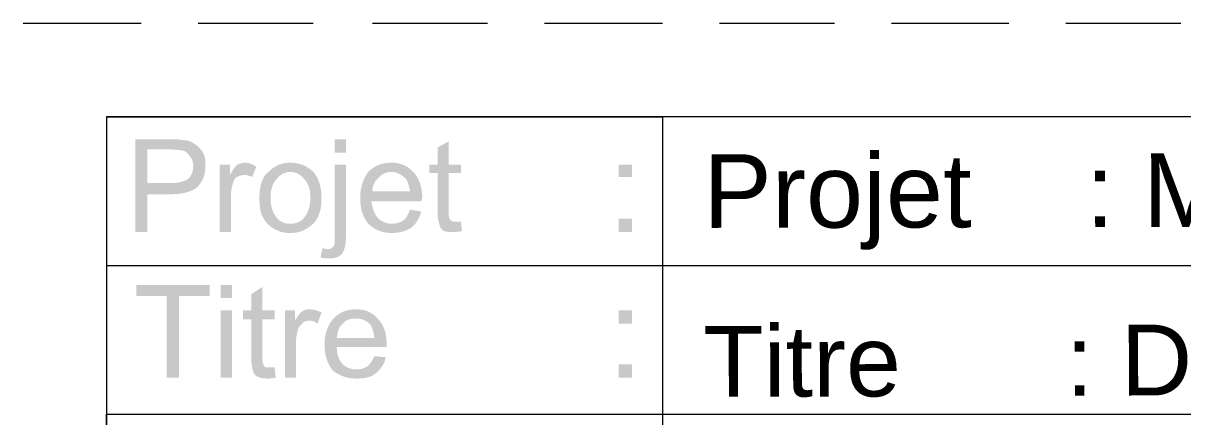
# Model space of a CAD drawing. Header units: millimetres. Extents: x 7 to 416, y 7 to 290.
# Drawn here: x 330.46 to 349.31, y 22.76 to 29.15 of the extents above; entities that cross this region are included whole.
import ezdxf

# ---------------------------------------------------------------- set-up
doc = ezdxf.new("R2010")
doc.units = ezdxf.units.MM
doc.header["$MEASUREMENT"] = 0
doc.layers.get('0').update_dxf_attribs({"linetype": 'CONTINUOUS'})
doc.styles.add('Arial$001', font='arial.ttf', dxfattribs={"height": 1.786464})

msp = doc.modelspace()

# ---------------------------------------------------------------- hatches: boundary and pattern name
at = {"true_color": 0x000007}
h = msp.add_hatch(color=0, dxfattribs=at)
edge = h.paths.add_edge_path()
edge.add_line((332.284, 25.763), (332.284, 27.268))
edge.add_line((332.284, 27.268), (332.846, 27.268))
edge.add_spline(control_points=[(332.846, 27.268), (332.946, 27.268), (333.028, 27.268), (333.078, 27.252), (333.078, 27.252), (333.161, 27.252), (333.21, 27.219), (333.26, 27.186), (333.26, 27.186), (333.31, 27.153), (333.359, 27.103), (333.392, 27.037), (333.392, 27.037), (333.425, 26.987), (333.425, 26.921), (333.425, 26.838), (333.425, 26.838), (333.425, 26.706), (333.392, 26.607), (333.31, 26.507), (333.31, 26.507), (333.227, 26.425), (333.078, 26.375), (332.863, 26.375)], knot_values=[0, 0, 0, 0, 0.041667, 0.041667, 0.041667, 0.041667, 0.083333, 0.083333, 0.083333, 0.083333, 0.125, 0.125, 0.125, 0.125, 0.166667, 0.166667, 0.166667, 0.166667, 0.208333, 0.208333, 0.208333, 0.208333, 1, 1, 1, 1], degree=3, periodic=0)
edge.add_line((332.863, 26.375), (332.482, 26.375))
edge.add_line((332.482, 26.375), (332.482, 25.763))
edge.add_line((332.482, 25.763), (332.284, 25.763))
edge = h.paths.add_edge_path()
edge.add_line((332.482, 26.557), (332.879, 26.557))
edge.add_spline(control_points=[(332.879, 26.557), (332.995, 26.557), (333.094, 26.59), (333.144, 26.623), (333.144, 26.623), (333.194, 26.673), (333.227, 26.739), (333.227, 26.838), (333.227, 26.838), (333.227, 26.888), (333.21, 26.954), (333.177, 26.987), (333.177, 26.987), (333.144, 27.037), (333.111, 27.07), (333.061, 27.086), (333.061, 27.086), (333.028, 27.086), (332.962, 27.103), (332.863, 27.103)], knot_values=[0, 0, 0, 0, 0.05, 0.05, 0.05, 0.05, 0.1, 0.1, 0.1, 0.1, 0.15, 0.15, 0.15, 0.15, 0.2, 0.2, 0.2, 0.2, 1, 1, 1, 1], degree=3, periodic=0)
edge.add_line((332.863, 27.103), (332.482, 27.103))
edge.add_line((332.482, 27.103), (332.482, 26.557))
edge = h.paths.add_edge_path()
edge.add_line((333.657, 25.763), (333.657, 26.855))
edge.add_line((333.657, 26.855), (333.823, 26.855))
edge.add_line((333.823, 26.855), (333.823, 26.689))
edge.add_spline(control_points=[(333.823, 26.689), (333.872, 26.772), (333.905, 26.822), (333.938, 26.855), (333.938, 26.855), (333.988, 26.871), (334.021, 26.888), (334.071, 26.888), (334.071, 26.888), (334.12, 26.888), (334.187, 26.871), (334.253, 26.822)], knot_values=[0, 0, 0, 0, 0.083333, 0.083333, 0.083333, 0.083333, 0.166667, 0.166667, 0.166667, 0.166667, 1, 1, 1, 1], degree=3, periodic=0)
edge.add_line((334.253, 26.822), (334.187, 26.656))
edge.add_spline(control_points=[(334.187, 26.656), (334.137, 26.673), (334.104, 26.689), (334.054, 26.689), (334.054, 26.689), (334.021, 26.689), (333.971, 26.673), (333.938, 26.656), (333.938, 26.656), (333.905, 26.64), (333.889, 26.607), (333.872, 26.557), (333.872, 26.557), (333.856, 26.491), (333.839, 26.425), (333.839, 26.342)], knot_values=[0, 0, 0, 0, 0.0625, 0.0625, 0.0625, 0.0625, 0.125, 0.125, 0.125, 0.125, 0.1875, 0.1875, 0.1875, 0.1875, 1, 1, 1, 1], degree=3, periodic=0)
edge.add_line((333.839, 26.342), (333.839, 25.763))
edge.add_line((333.839, 25.763), (333.657, 25.763))
edge = h.paths.add_edge_path()
edge.add_spline(control_points=[(334.302, 26.309), (334.302, 26.524), (334.352, 26.673), (334.468, 26.755), (334.468, 26.755), (334.551, 26.838), (334.666, 26.888), (334.799, 26.888), (334.799, 26.888), (334.948, 26.888), (335.08, 26.838), (335.179, 26.739), (335.179, 26.739), (335.262, 26.64), (335.312, 26.507), (335.312, 26.325), (335.312, 26.325), (335.312, 26.193), (335.295, 26.077), (335.246, 25.994), (335.246, 25.994), (335.212, 25.912), (335.146, 25.862), (335.064, 25.812), (335.064, 25.812), (334.981, 25.763), (334.898, 25.746), (334.799, 25.746), (334.799, 25.746), (334.65, 25.746), (334.534, 25.796), (334.435, 25.895), (334.435, 25.895), (334.335, 25.994), (334.302, 26.127), (334.302, 26.309)], knot_values=[0, 0, 0, 0, 0.027778, 0.027778, 0.027778, 0.027778, 0.055556, 0.055556, 0.055556, 0.055556, 0.083333, 0.083333, 0.083333, 0.083333, 0.111111, 0.111111, 0.111111, 0.111111, 0.138889, 0.138889, 0.138889, 0.138889, 0.166667, 0.166667, 0.166667, 0.166667, 0.194444, 0.194444, 0.194444, 0.194444, 0.222222, 0.222222, 0.222222, 0.222222, 1, 1, 1, 1], degree=3, periodic=0)
edge = h.paths.add_edge_path()
edge.add_spline(control_points=[(334.484, 26.309), (334.484, 26.176), (334.517, 26.077), (334.584, 25.994), (334.584, 25.994), (334.633, 25.928), (334.716, 25.895), (334.799, 25.895), (334.799, 25.895), (334.898, 25.895), (334.981, 25.928), (335.03, 25.994), (335.03, 25.994), (335.097, 26.077), (335.13, 26.176), (335.13, 26.325), (335.13, 26.325), (335.13, 26.458), (335.097, 26.557), (335.03, 26.623), (335.03, 26.623), (334.981, 26.689), (334.898, 26.739), (334.799, 26.739), (334.799, 26.739), (334.716, 26.739), (334.633, 26.689), (334.584, 26.623), (334.584, 26.623), (334.517, 26.557), (334.484, 26.458), (334.484, 26.309)], knot_values=[0, 0, 0, 0, 0.03125, 0.03125, 0.03125, 0.03125, 0.0625, 0.0625, 0.0625, 0.0625, 0.09375, 0.09375, 0.09375, 0.09375, 0.125, 0.125, 0.125, 0.125, 0.15625, 0.15625, 0.15625, 0.15625, 0.1875, 0.1875, 0.1875, 0.1875, 0.21875, 0.21875, 0.21875, 0.21875, 1, 1, 1, 1], degree=3, periodic=0)
h.paths.add_polyline_path([(335.527, 27.053), (335.527, 27.268), (335.709, 27.268), (335.709, 27.053)])
edge = h.paths.add_edge_path()
edge.add_line((335.295, 25.349), (335.328, 25.498))
edge.add_spline(control_points=[(335.328, 25.498), (335.361, 25.498), (335.394, 25.481), (335.411, 25.481), (335.411, 25.481), (335.461, 25.481), (335.477, 25.498), (335.51, 25.531), (335.51, 25.531), (335.527, 25.548), (335.527, 25.614), (335.527, 25.713)], knot_values=[0, 0, 0, 0, 0.083333, 0.083333, 0.083333, 0.083333, 0.166667, 0.166667, 0.166667, 0.166667, 1, 1, 1, 1], degree=3, periodic=0)
edge.add_line((335.527, 25.713), (335.527, 26.855))
edge.add_line((335.527, 26.855), (335.709, 26.855))
edge.add_line((335.709, 26.855), (335.709, 25.713))
edge.add_spline(control_points=[(335.709, 25.713), (335.709, 25.581), (335.692, 25.481), (335.659, 25.432), (335.659, 25.432), (335.626, 25.366), (335.543, 25.332), (335.444, 25.332), (335.444, 25.332), (335.394, 25.332), (335.345, 25.332), (335.295, 25.349)], knot_values=[0, 0, 0, 0, 0.083333, 0.083333, 0.083333, 0.083333, 0.166667, 0.166667, 0.166667, 0.166667, 1, 1, 1, 1], degree=3, periodic=0)
edge = h.paths.add_edge_path()
edge.add_line((336.751, 26.127), (336.933, 26.094))
edge.add_spline(control_points=[(336.933, 26.094), (336.9, 25.978), (336.851, 25.895), (336.768, 25.829), (336.768, 25.829), (336.685, 25.779), (336.586, 25.746), (336.453, 25.746), (336.453, 25.746), (336.304, 25.746), (336.172, 25.796), (336.073, 25.895), (336.073, 25.895), (335.99, 25.994), (335.94, 26.127), (335.94, 26.309), (335.94, 26.309), (335.94, 26.491), (335.99, 26.623), (336.073, 26.739), (336.073, 26.739), (336.172, 26.838), (336.288, 26.888), (336.453, 26.888), (336.453, 26.888), (336.586, 26.888), (336.718, 26.838), (336.801, 26.739), (336.801, 26.739), (336.9, 26.64), (336.95, 26.491), (336.95, 26.309), (336.95, 26.309), (336.95, 26.309), (336.933, 26.292), (336.933, 26.259)], knot_values=[0, 0, 0, 0, 0.027778, 0.027778, 0.027778, 0.027778, 0.055556, 0.055556, 0.055556, 0.055556, 0.083333, 0.083333, 0.083333, 0.083333, 0.111111, 0.111111, 0.111111, 0.111111, 0.138889, 0.138889, 0.138889, 0.138889, 0.166667, 0.166667, 0.166667, 0.166667, 0.194444, 0.194444, 0.194444, 0.194444, 0.222222, 0.222222, 0.222222, 0.222222, 1, 1, 1, 1], degree=3, periodic=0)
edge.add_line((336.933, 26.259), (336.122, 26.259))
edge.add_spline(control_points=[(336.122, 26.259), (336.139, 26.143), (336.172, 26.06), (336.222, 25.994), (336.222, 25.994), (336.288, 25.928), (336.371, 25.895), (336.453, 25.895), (336.453, 25.895), (336.52, 25.895), (336.586, 25.912), (336.635, 25.945), (336.635, 25.945), (336.685, 25.978), (336.718, 26.044), (336.751, 26.127)], knot_values=[0, 0, 0, 0, 0.0625, 0.0625, 0.0625, 0.0625, 0.125, 0.125, 0.125, 0.125, 0.1875, 0.1875, 0.1875, 0.1875, 1, 1, 1, 1], degree=3, periodic=0)
edge = h.paths.add_edge_path()
edge.add_line((336.139, 26.425), (336.751, 26.425))
edge.add_spline(control_points=[(336.751, 26.425), (336.735, 26.507), (336.718, 26.573), (336.685, 26.623), (336.685, 26.623), (336.619, 26.689), (336.536, 26.739), (336.453, 26.739), (336.453, 26.739), (336.371, 26.739), (336.288, 26.706), (336.238, 26.64), (336.238, 26.64), (336.172, 26.59), (336.139, 26.507), (336.139, 26.425)], knot_values=[0, 0, 0, 0, 0.0625, 0.0625, 0.0625, 0.0625, 0.125, 0.125, 0.125, 0.125, 0.1875, 0.1875, 0.1875, 0.1875, 1, 1, 1, 1], degree=3, periodic=0)
edge = h.paths.add_edge_path()
edge.add_line((337.579, 25.928), (337.595, 25.779))
edge.add_spline(control_points=[(337.595, 25.779), (337.545, 25.763), (337.496, 25.763), (337.463, 25.763), (337.463, 25.763), (337.397, 25.763), (337.33, 25.763), (337.297, 25.779), (337.297, 25.779), (337.264, 25.812), (337.231, 25.829), (337.231, 25.878), (337.231, 25.878), (337.215, 25.912), (337.198, 25.978), (337.198, 26.094)], knot_values=[0, 0, 0, 0, 0.0625, 0.0625, 0.0625, 0.0625, 0.125, 0.125, 0.125, 0.125, 0.1875, 0.1875, 0.1875, 0.1875, 1, 1, 1, 1], degree=3, periodic=0)
edge.add_line((337.198, 26.094), (337.198, 26.722))
edge.add_line((337.198, 26.722), (337.066, 26.722))
edge.add_line((337.066, 26.722), (337.066, 26.855))
edge.add_line((337.066, 26.855), (337.198, 26.855))
edge.add_line((337.198, 26.855), (337.198, 27.136))
edge.add_line((337.198, 27.136), (337.38, 27.235))
edge.add_line((337.38, 27.235), (337.38, 26.855))
edge.add_line((337.38, 26.855), (337.579, 26.855))
edge.add_line((337.579, 26.855), (337.579, 26.722))
edge.add_line((337.579, 26.722), (337.38, 26.722))
edge.add_line((337.38, 26.722), (337.38, 26.077))
edge.add_spline(control_points=[(337.38, 26.077), (337.38, 26.027), (337.38, 25.994), (337.397, 25.978), (337.397, 25.978), (337.397, 25.961), (337.413, 25.945), (337.43, 25.945), (337.43, 25.945), (337.446, 25.928), (337.463, 25.928), (337.496, 25.928), (337.496, 25.928), (337.512, 25.928), (337.529, 25.928), (337.579, 25.928)], knot_values=[0, 0, 0, 0, 0.0625, 0.0625, 0.0625, 0.0625, 0.125, 0.125, 0.125, 0.125, 0.1875, 0.1875, 0.1875, 0.1875, 1, 1, 1, 1], degree=3, periodic=0)
h.paths.add_polyline_path([(340.143, 26.656), (340.143, 26.855), (340.358, 26.855), (340.358, 26.656)])
h.paths.add_polyline_path([(340.143, 25.763), (340.143, 25.978), (340.358, 25.978), (340.358, 25.763)])
h = msp.add_hatch(color=0, dxfattribs=at)
h.paths.add_polyline_path([(332.797, 23.397), (332.797, 24.72), (332.3, 24.72), (332.3, 24.902), (333.492, 24.902), (333.492, 24.72), (332.995, 24.72), (332.995, 23.397)])
h.paths.add_polyline_path([(333.674, 24.687), (333.674, 24.902), (333.856, 24.902), (333.856, 24.687)])
h.paths.add_polyline_path([(333.674, 23.397), (333.674, 24.489), (333.856, 24.489), (333.856, 23.397)])
edge = h.paths.add_edge_path()
edge.add_line((334.551, 23.562), (334.567, 23.397))
edge.add_spline(control_points=[(334.567, 23.397), (334.517, 23.38), (334.468, 23.38), (334.435, 23.38), (334.435, 23.38), (334.369, 23.38), (334.302, 23.397), (334.269, 23.413), (334.269, 23.413), (334.236, 23.43), (334.203, 23.463), (334.203, 23.496), (334.203, 23.496), (334.187, 23.529), (334.17, 23.612), (334.17, 23.711)], knot_values=[0, 0, 0, 0, 0.0625, 0.0625, 0.0625, 0.0625, 0.125, 0.125, 0.125, 0.125, 0.1875, 0.1875, 0.1875, 0.1875, 1, 1, 1, 1], degree=3, periodic=0)
edge.add_line((334.17, 23.711), (334.17, 24.34))
edge.add_line((334.17, 24.34), (334.038, 24.34))
edge.add_line((334.038, 24.34), (334.038, 24.489))
edge.add_line((334.038, 24.489), (334.17, 24.489))
edge.add_line((334.17, 24.489), (334.17, 24.753))
edge.add_line((334.17, 24.753), (334.352, 24.869))
edge.add_line((334.352, 24.869), (334.352, 24.489))
edge.add_line((334.352, 24.489), (334.551, 24.489))
edge.add_line((334.551, 24.489), (334.551, 24.34))
edge.add_line((334.551, 24.34), (334.352, 24.34))
edge.add_line((334.352, 24.34), (334.352, 23.711))
edge.add_spline(control_points=[(334.352, 23.711), (334.352, 23.661), (334.352, 23.612), (334.369, 23.612), (334.369, 23.612), (334.369, 23.595), (334.385, 23.579), (334.402, 23.562), (334.402, 23.562), (334.418, 23.562), (334.435, 23.562), (334.468, 23.562), (334.468, 23.562), (334.484, 23.562), (334.501, 23.562), (334.551, 23.562)], knot_values=[0, 0, 0, 0, 0.0625, 0.0625, 0.0625, 0.0625, 0.125, 0.125, 0.125, 0.125, 0.1875, 0.1875, 0.1875, 0.1875, 1, 1, 1, 1], degree=3, periodic=0)
edge = h.paths.add_edge_path()
edge.add_line((334.716, 23.397), (334.716, 24.489))
edge.add_line((334.716, 24.489), (334.881, 24.489))
edge.add_line((334.881, 24.489), (334.881, 24.323))
edge.add_spline(control_points=[(334.881, 24.323), (334.931, 24.406), (334.964, 24.455), (334.997, 24.472), (334.997, 24.472), (335.047, 24.505), (335.08, 24.505), (335.13, 24.505), (335.13, 24.505), (335.179, 24.505), (335.246, 24.489), (335.312, 24.455)], knot_values=[0, 0, 0, 0, 0.083333, 0.083333, 0.083333, 0.083333, 0.166667, 0.166667, 0.166667, 0.166667, 1, 1, 1, 1], degree=3, periodic=0)
edge.add_line((335.312, 24.455), (335.246, 24.273))
edge.add_spline(control_points=[(335.246, 24.273), (335.212, 24.307), (335.163, 24.323), (335.113, 24.323), (335.113, 24.323), (335.08, 24.323), (335.03, 24.307), (335.014, 24.29), (335.014, 24.29), (334.981, 24.257), (334.948, 24.224), (334.931, 24.191), (334.931, 24.191), (334.915, 24.125), (334.898, 24.042), (334.898, 23.976)], knot_values=[0, 0, 0, 0, 0.0625, 0.0625, 0.0625, 0.0625, 0.125, 0.125, 0.125, 0.125, 0.1875, 0.1875, 0.1875, 0.1875, 1, 1, 1, 1], degree=3, periodic=0)
edge.add_line((334.898, 23.976), (334.898, 23.397))
edge.add_line((334.898, 23.397), (334.716, 23.397))
edge = h.paths.add_edge_path()
edge.add_line((336.172, 23.744), (336.354, 23.727))
edge.add_spline(control_points=[(336.354, 23.727), (336.338, 23.612), (336.271, 23.529), (336.189, 23.463), (336.189, 23.463), (336.106, 23.397), (336.007, 23.38), (335.874, 23.38), (335.874, 23.38), (335.725, 23.38), (335.593, 23.43), (335.494, 23.512), (335.494, 23.512), (335.411, 23.612), (335.361, 23.761), (335.361, 23.926), (335.361, 23.926), (335.361, 24.108), (335.411, 24.257), (335.51, 24.356), (335.51, 24.356), (335.593, 24.455), (335.725, 24.505), (335.874, 24.505), (335.874, 24.505), (336.023, 24.505), (336.139, 24.455), (336.222, 24.356), (336.222, 24.356), (336.321, 24.257), (336.371, 24.125), (336.371, 23.943), (336.371, 23.943), (336.371, 23.926), (336.371, 23.909), (336.371, 23.893)], knot_values=[0, 0, 0, 0, 0.027778, 0.027778, 0.027778, 0.027778, 0.055556, 0.055556, 0.055556, 0.055556, 0.083333, 0.083333, 0.083333, 0.083333, 0.111111, 0.111111, 0.111111, 0.111111, 0.138889, 0.138889, 0.138889, 0.138889, 0.166667, 0.166667, 0.166667, 0.166667, 0.194444, 0.194444, 0.194444, 0.194444, 0.222222, 0.222222, 0.222222, 0.222222, 1, 1, 1, 1], degree=3, periodic=0)
edge.add_line((336.371, 23.893), (335.56, 23.893))
edge.add_spline(control_points=[(335.56, 23.893), (335.56, 23.777), (335.593, 23.678), (335.659, 23.612), (335.659, 23.612), (335.709, 23.562), (335.792, 23.529), (335.874, 23.529), (335.874, 23.529), (335.957, 23.529), (336.007, 23.545), (336.056, 23.579), (336.056, 23.579), (336.106, 23.612), (336.139, 23.678), (336.172, 23.744)], knot_values=[0, 0, 0, 0, 0.0625, 0.0625, 0.0625, 0.0625, 0.125, 0.125, 0.125, 0.125, 0.1875, 0.1875, 0.1875, 0.1875, 1, 1, 1, 1], degree=3, periodic=0)
edge = h.paths.add_edge_path()
edge.add_line((335.56, 24.042), (336.172, 24.042))
edge.add_spline(control_points=[(336.172, 24.042), (336.156, 24.141), (336.139, 24.207), (336.106, 24.257), (336.106, 24.257), (336.04, 24.323), (335.974, 24.356), (335.874, 24.356), (335.874, 24.356), (335.792, 24.356), (335.709, 24.34), (335.659, 24.273), (335.659, 24.273), (335.593, 24.224), (335.576, 24.141), (335.56, 24.042)], knot_values=[0, 0, 0, 0, 0.0625, 0.0625, 0.0625, 0.0625, 0.125, 0.125, 0.125, 0.125, 0.1875, 0.1875, 0.1875, 0.1875, 1, 1, 1, 1], degree=3, periodic=0)
h.paths.add_polyline_path([(340.143, 24.273), (340.143, 24.489), (340.358, 24.489), (340.358, 24.273)])
h.paths.add_polyline_path([(340.143, 23.397), (340.143, 23.612), (340.358, 23.612), (340.358, 23.397)])

# ---------------------------------------------------------------- linework, layer by layer
at = {"color": 0, "linetype": 'Continuous', "lineweight": 20, "true_color": 0xbababa}
for points in [[(330.464, 29.155), (332.383, 29.155), (332.383, 29.155)], [(333.31, 29.155), (335.179, 29.155), (335.179, 29.155)], [(336.139, 29.155), (338.009, 29.155), (338.009, 29.155)], [(338.935, 29.155), (340.855, 29.155), (340.855, 29.155)], [(341.781, 29.155), (343.651, 29.155), (343.651, 29.155)], [(344.578, 29.155), (346.48, 29.155), (346.48, 29.155)], [(347.407, 29.155), (349.277, 29.155), (349.277, 29.155)]]:
    msp.add_lwpolyline(points, dxfattribs=at)
at = {"color": 0, "linetype": 'Continuous', "lineweight": 15, "true_color": 0x000007}
msp.add_lwpolyline([(331.82, 6.585), (413.063, 6.585), (413.063, 27.632), (331.82, 27.632)], close=True, dxfattribs=at)
for points in [[(331.82, 27.632), (340.855, 27.632), (340.855, 27.632)], [(340.855, 27.632), (340.855, 15.603), (340.855, 15.603)], [(331.82, 25.217), (413.063, 25.217), (413.063, 25.217)], [(331.82, 20.385), (331.82, 22.801), (331.82, 22.801)], [(331.82, 22.801), (413.063, 22.801), (413.063, 22.801)], [(340.855, 22.801), (351.395, 22.801), (360.413, 22.801)]]:
    msp.add_lwpolyline(points, dxfattribs=at)

# ---------------------------------------------------------------- texts
at = {"color": 0, "true_color": 0x000007, "style": 'Arial$001'}
for s, height, rotation, p in [('Projet    : Mise à Niveau Circuit Mouture Blé dur', 1.19514, 0.1088, (341.517, 25.829)), ('Titre      : Diagramme de Mouture Blé dur', 1.15062, 0.1895, (341.517, 23.082))]:
    msp.add_text(s, height=height, rotation=rotation, dxfattribs=at).set_placement(p)

doc.saveas('drawing.dxf')
